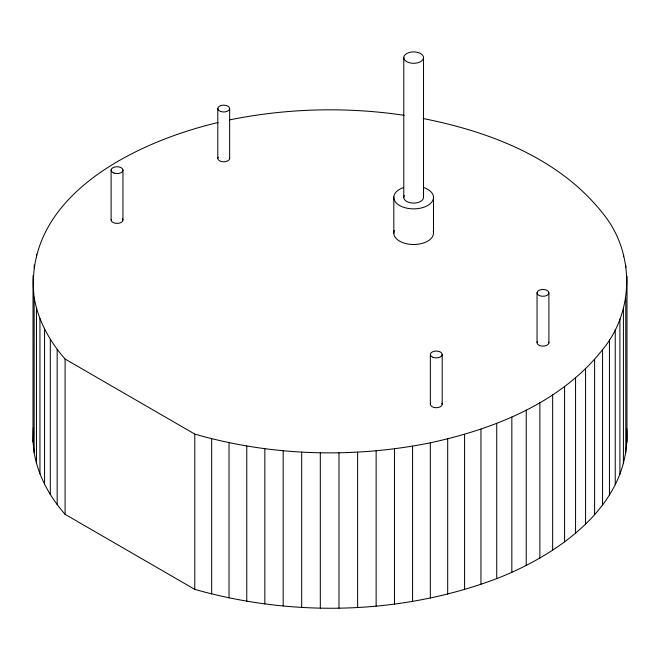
<?xml version="1.0" encoding="UTF-8"?>
<svg xmlns="http://www.w3.org/2000/svg" width="660" height="660" viewBox="0 0 660 660"><rect width="100%" height="100%" fill="white"/><g stroke="black" fill="none" stroke-linecap="round" stroke-linejoin="round"><path stroke-width="0.99" d="M218.105 122.504C135.952 141.867 22.737 196.267 34.147 297.289L34.147 452.579C37.991 475.712 49.764 496.832 65.093 514.338L194.791 589.388C293.123 617.224 400.834 614.749 496.724 578.63C559.028 554.342 631.702 503.91 626.687 428.513M34.147 452.579L33 441.82L33.346 428.109M423.093 118.519C489.951 131.736 559.482 158.243 602.836 213.395C634.747 252.071 634.582 311.099 602.555 349.66C560.818 402.691 494.488 428.901 430.32 442.819C352.621 458.461 271.037 456.085 194.791 434.098L65.093 359.04C49.764 341.542 37.991 320.422 34.147 297.289M229.68 119.864C286.993 108.248 346.36 106.672 404.192 115.31M627 276.152L626.975 442.225M625.853 265.394L625.853 267.457M625.787 297.685L625.787 452.974M623.535 254.702L623.535 256.765M623.419 308.377L623.419 463.666M619.905 318.962L619.905 474.251M615.244 329.398L615.244 484.688M609.452 339.644L609.452 494.934M602.555 349.66L602.555 504.949M594.594 359.403L594.594 514.693M585.577 368.841L585.577 524.131M575.561 377.933L575.561 533.222M564.572 386.644L564.572 541.934M552.651 394.944L552.651 550.234M548.897 292.941A5.923 3.424 0 0 1 539.905 295.796A5.923 3.424 0 0 1 540.111 289.872A5.923 3.424 0 0 1 548.897 292.941L548.897 342.771M539.863 402.79L539.863 558.08M537.042 292.801L537.042 342.631M526.235 410.157L526.235 565.447M511.838 417.013L511.838 572.303M496.724 423.34L496.724 578.63M480.95 429.107L480.95 584.397M464.582 434.288L464.582 589.578M447.686 438.859L447.686 594.148M442.2 354.387L442.2 404.217M433.488 197.051L433.488 233.409M430.353 354.552L430.353 404.382M430.32 442.819L430.32 598.108M423.522 57.668A9.875 5.701 0 0 1 408.606 62.502A9.875 5.701 0 0 1 408.82 52.627A9.875 5.701 0 0 1 423.522 57.668L423.522 197.48M412.566 446.135L412.566 601.425M403.78 57.527L403.78 197.34M394.474 448.8L394.474 604.098M393.814 197.051L393.814 233.409M376.134 450.813L376.134 606.103M357.613 452.149L357.613 607.439M338.984 452.81L338.984 608.099M320.314 452.801L320.314 608.091M301.686 452.108L301.686 607.398M283.173 450.747L283.173 606.037M264.841 448.717L264.841 604.007M246.766 446.02L246.766 601.318M229.647 108.644A5.923 3.424 0 0 1 220.621 111.474A5.923 3.424 0 0 1 220.902 105.55A5.923 3.424 0 0 1 229.647 108.644L229.647 158.474M229.02 442.678L229.02 597.968M217.8 108.463L217.8 158.293M211.67 438.702L211.67 593.992M194.791 434.098L194.791 589.388M122.95 170.049L122.95 220.093M111.111 170.049L111.111 220.093M65.093 359.04L65.093 514.338M57.164 349.288L57.164 504.578M50.308 339.265L50.308 494.555M44.566 329.01L44.566 484.3M39.947 318.565L39.947 473.855M36.581 254.306L36.581 257.392M36.465 307.981L36.465 463.27M34.213 264.998L34.213 268.084M33.025 275.748L33 441.82M433.257 231.256A19.849 11.459 0 0 1 413.028 244.497A19.849 11.459 0 0 1 394.284 230.546M229.408 157.418A5.923 3.424 0 0 1 223.567 161.807A5.923 3.424 0 0 1 218.138 157.237M122.471 218.625A5.923 3.424 0 0 1 117.777 223.377A5.923 3.424 0 0 1 111.177 219.45M548.815 342.127A5.923 3.424 0 0 1 542.289 346.096A5.923 3.424 0 0 1 537.504 341.377M441.862 403.161A5.923 3.424 0 0 1 436.425 407.715A5.923 3.424 0 0 1 430.601 403.326M423.373 196.408A9.875 5.701 0 0 1 412.912 203.09A9.875 5.701 0 0 1 404.299 195.575M423.753 187.547A19.849 11.459 0 0 1 428.81 204.806A19.849 11.459 0 0 1 398.491 204.806A19.849 11.459 0 0 1 403.549 187.547M433.117 357.365A5.923 3.424 0 0 0 442.2 354.601A5.923 3.424 0 0 0 433.513 351.442A5.923 3.424 0 0 0 433.117 357.365M113.908 173.06A5.923 3.424 0 0 0 122.95 170.263A5.923 3.424 0 0 0 114.23 167.137A5.923 3.424 0 0 0 113.908 173.06"/></g></svg>
